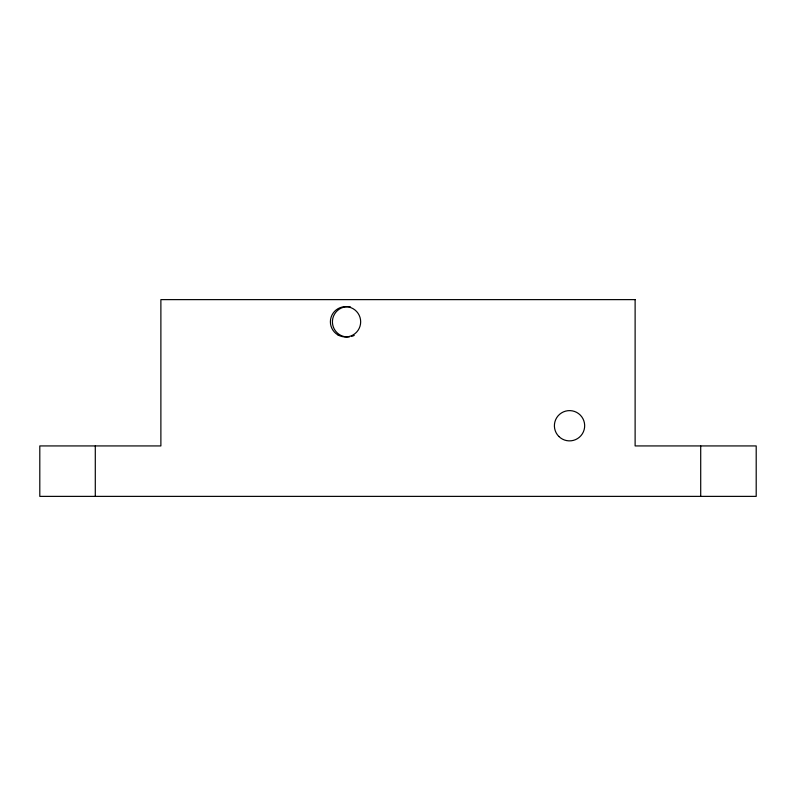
<?xml version="1.0" encoding="UTF-8"?>
<svg xmlns="http://www.w3.org/2000/svg" width="796" height="796" viewBox="0 0 796 796"><rect width="100%" height="100%" fill="white"/><g stroke="black" fill="none" stroke-linecap="round" stroke-linejoin="round"><path stroke-width="1.19" d="M700.709 445.929L700.709 496.376M95.291 445.929L95.291 496.376M354.25 335.395A15.134 15.134 0 0 1 351.464 336.439M349.524 336.827A15.134 15.134 0 0 1 332.449 322.808A15.134 15.134 0 0 1 347.553 306.689M348.539 306.719A15.134 15.134 0 0 1 350.509 306.977M635.118 299.624L160.882 299.624L160.882 445.929L39.8 445.929L39.8 496.376L756.2 496.376L756.2 445.929L635.118 445.929L635.118 299.624M558.832 436.447A15.134 15.134 0 0 0 584.155 429.661A15.134 15.134 0 0 0 565.618 411.124A15.134 15.134 0 0 0 558.832 436.447M337.962 334.927A15.134 15.134 0 0 0 360.668 321.823A15.134 15.134 0 0 0 337.962 308.709A15.134 15.134 0 0 0 337.962 334.927"/></g></svg>
